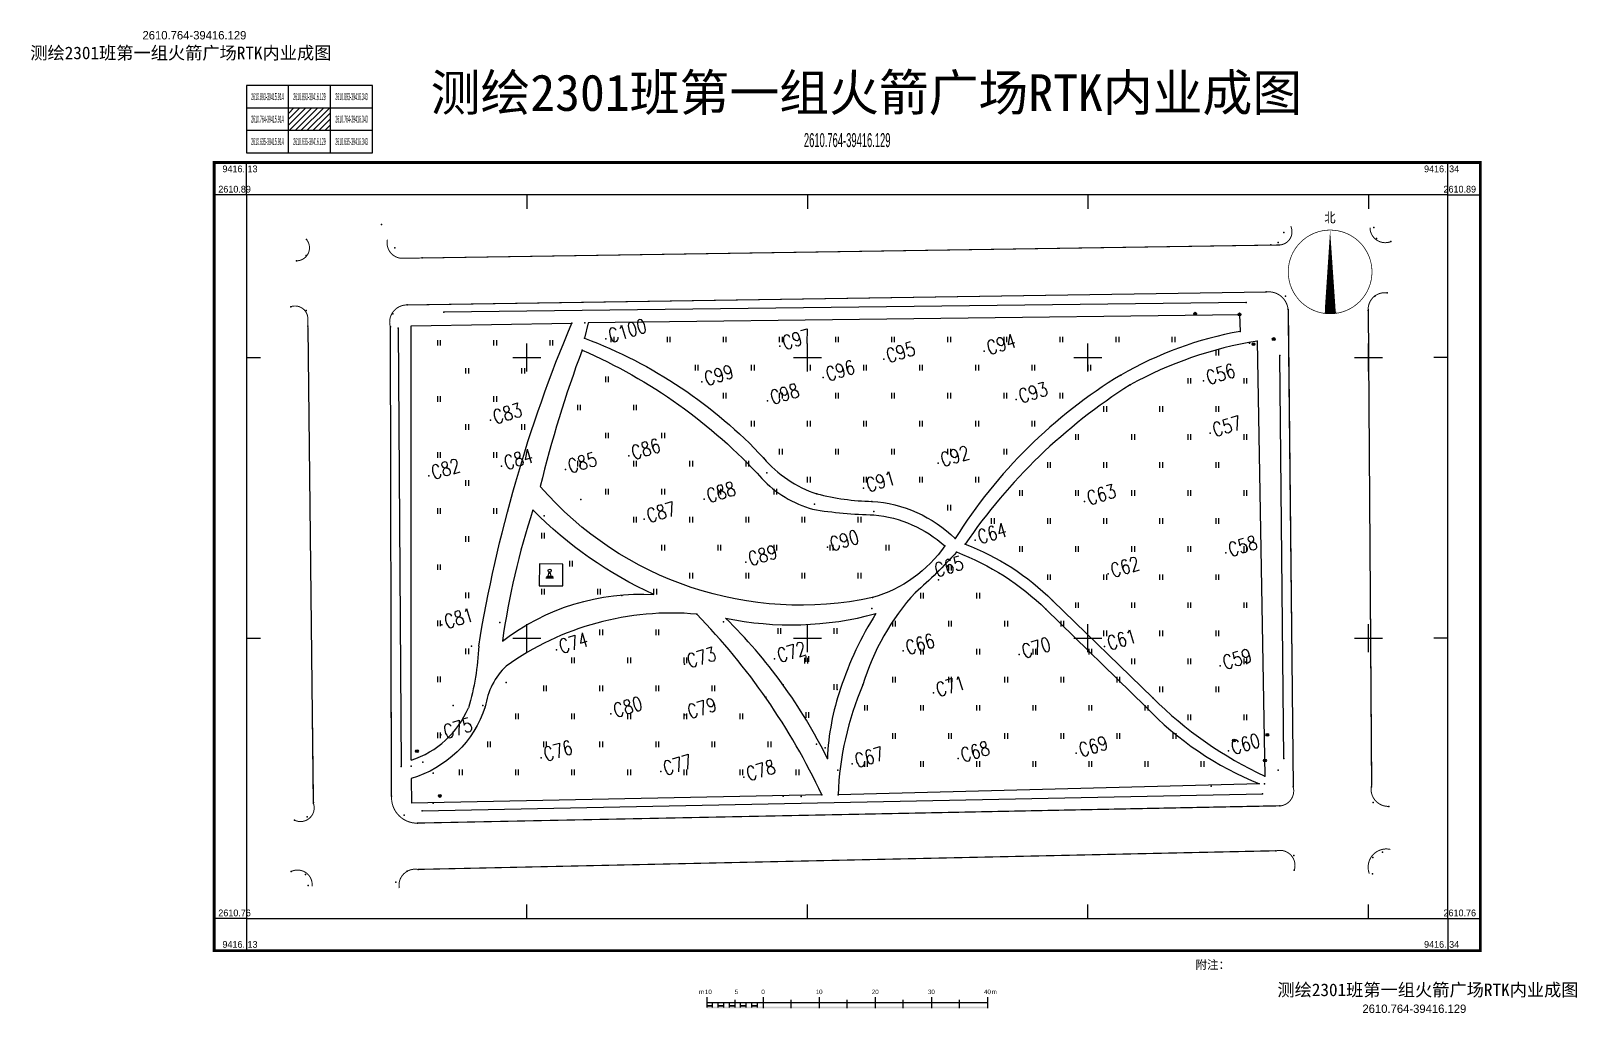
# Model space of a CAD drawing. Extents: x 39416090 to 39416366, y 2610747 to 2610923.
import ezdxf
from ezdxf.enums import TextEntityAlignment as Align

# ---------------------------------------------------------------- set-up
doc = ezdxf.new("R2010")
doc.units = 0
doc.header["$LTSCALE"] = 0.5
doc.header["$PDSIZE"] = 0.2
doc.layers.get('0').update_dxf_attribs({"linetype": 'CONTINUOUS'})
for name, color, linetype in [('DLDW', 11, 'CONTINUOUS'), ('DLSS', 4, 'CONTINUOUS'), ('TK', 7, 'CONTINUOUS'), ('ZBTZ', 3, 'CONTINUOUS'), ('ZDH', 1, 'CONTINUOUS')]:
    doc.layers.add(name, color=color, linetype=linetype)
doc.styles.add('HZ', font='rs.shx', dxfattribs={"width": 0.8, "bigfont": 'hztxt.shx'})
doc.styles.add('中等线体', font='')
doc.styles.add('细等线体', font='', dxfattribs={"width": 0.8})
doc.styles.add('长等线体', font='', dxfattribs={"width": 0.8})
doc.styles.add('黑体', font='simhei.ttf')
doc.styles.get('中等线体').set_extended_font_data('FZZhongDengXian-Z07S')
doc.styles.get('细等线体').set_extended_font_data('FZXiDengXian-Z06S')
doc.styles.get('长等线体').set_extended_font_data('FZXiDengXian-Z06S')
doc.linetypes.add('1137', pattern='A,0,-1e-09,[146,AAA.SHX,S=1,R=0,X=0,Y=0],-10', length=10)

# ---------------------------------------------------------------- blocks, each defined once
blk = doc.blocks.new('gc122')
blk.add_circle((0, 0), 0.5)
blk = doc.blocks.new('gc121')
for p, q in [((-0.5, 0), (-0.5, 2)), ((0.5, 0), (0.5, 2))]:
    blk.add_line(p, q)
blk = doc.blocks.new('gc107')
blk.add_hatch(color=256).paths.add_polyline_path([(-0.95, 0), (-0.95, 0.6), (0.95, 0.6), (0.95, 0)])
for points in [[(-1.35, 0), (1.35, 0)], [(-0.55, 0.6), (-0.2, 2)], [(0.55, 0.6), (0.2, 2)]]:
    blk.add_lwpolyline(points)
blk.add_lwpolyline([(-0.95, 0), (-0.95, 0.6), (0.95, 0.6), (0.95, 0)], close=True)
blk.add_circle((0, 2.55), 0.55)
blk = doc.blocks.new('actkf1{132B51C3-EC59-480B-BA9F4BD4803281ED}')
for p, q in [((22.5, 12), (0, 12)), ((0, 12), (0, 0)), ((7.5, 0), (7.5, 12)), ((15, 0), (15, 12)), ((22.5, 0), (22.5, 12)), ((0, 8), (22.5, 8)), ((0, 4), (22.5, 4)), ((0, 0), (22.5, 0))]:
    blk.add_line(p, q)
at = {"color": 0}
for p, q in [((7.5, 4.9), (10.6, 8)), ((7.5, 5.96), (9.54, 8)), ((7.5, 7.02), (8.48, 8)), ((7.66, 4), (11.66, 8)), ((8.73, 4), (12.73, 8)), ((9.79, 4), (13.79, 8)), ((10.85, 4), (14.85, 8)), ((11.91, 4), (15, 7.09)), ((12.97, 4), (15, 6.03)), ((14.03, 4), (15, 4.97))]:
    blk.add_line(p, q, dxfattribs=at)
blk = doc.blocks.new('aczbz')
for p, q in [((1.95, -14.21), (1.93, -14.28)), ((1.93, -14.28), (1.93, -14.64)), ((1.98, -14.64), (1.95, -14.21))]:
    blk.add_line(p, q)
blk.add_lwpolyline([(0, 14.8, 0, 3.8, 0), (0.03, -13.31, 3.8, 3.8, 0), (0.03, -14.25, 3.8, 3.8, 0)], format="xyseb")
at = {"const_width": 0.25}
blk.add_lwpolyline([(-14.88, 0, 1), (14.88, 0, 1)], format="xyb", close=True, dxfattribs=at)
at = {"const_width": 3.8}
blk.add_lwpolyline([(0.01, -14.21), (0.01, -14.69)], dxfattribs=at)
at = {"style": 'HZ'}
blk.add_text('北', height=4, dxfattribs=at).set_placement((-0.06, 19.36), align=Align.MIDDLE)

msp = doc.modelspace()

# ---------------------------------------------------------------- hatches: boundary and pattern name
at = {"layer": 'TK', "linetype": 'Continuous'}
h = msp.add_hatch(color=256, dxfattribs=at)
h.dxf.hatch_style = 1
h.paths.add_polyline_path([(39416211.74, 2610748.94), (39416210.74, 2610748.94), (39416210.74, 2610748.64), (39416211.74, 2610748.64)])
h = msp.add_hatch(color=256, dxfattribs=at)
h.dxf.hatch_style = 1
h.paths.add_polyline_path([(39416260.74, 2610748.64), (39416210.74, 2610748.64), (39416210.74, 2610748.34), (39416260.74, 2610748.34)])
h = msp.add_hatch(color=256, dxfattribs=at)
h.dxf.hatch_style = 1
h.paths.add_polyline_path([(39416213.74, 2610748.94), (39416212.74, 2610748.94), (39416212.74, 2610748.64), (39416213.74, 2610748.64)])
h = msp.add_hatch(color=256, dxfattribs=at)
h.dxf.hatch_style = 1
h.paths.add_polyline_path([(39416215.74, 2610748.94), (39416214.74, 2610748.94), (39416214.74, 2610748.64), (39416215.74, 2610748.64)])
h = msp.add_hatch(color=256, dxfattribs=at)
h.dxf.hatch_style = 1
h.paths.add_polyline_path([(39416217.74, 2610748.94), (39416216.74, 2610748.94), (39416216.74, 2610748.64), (39416217.74, 2610748.64)])
h = msp.add_hatch(color=256, dxfattribs=at)
h.dxf.hatch_style = 1
h.paths.add_polyline_path([(39416219.74, 2610748.94), (39416218.74, 2610748.94), (39416218.74, 2610748.64), (39416219.74, 2610748.64)])

# ---------------------------------------------------------------- linework, layer by layer
at = {"linetype": 'Continuous'}
for p in [(39416307.44, 2610866.89), (39416308.79, 2610867.27), (39416168.79, 2610812.92), (39416174.97, 2610806.44), (39416233.97, 2610805.14), (39416230.29, 2610795.43), (39416231.82, 2610794.75), (39416232.2, 2610792.89)]:
    msp.add_point(p, dxfattribs=at)
at = {"layer": 'DLDW', "linetype": 'Continuous', "flags": 128}
msp.add_lwpolyline([(39416180.91, 2610827.58), (39416180.86, 2610823.64), (39416185.04, 2610823.64), (39416185.04, 2610827.52)], close=True, dxfattribs=at)
at = {"layer": 'DLSS', "linetype": 'Continuous', "const_width": 0.175, "flags": 128}
for points, elevation in [([(39416153.78, 2610885.37), (39416153.78, 2610885.37, 0.450713), (39416156.25, 2610882.05), (39416312.84, 2610884.43, 0.524623), (39416314.81, 2610887.76)], 501.19), ([(39416137.58, 2610881.6, 0.638737), (39416139.34, 2610885.42)], 501.69), ([(39416328.93, 2610887.52, 0.525971), (39416332.65, 2610885.02)], 501.55), ([(39416332, 2610875.88, 0.48046), (39416328.61, 2610872.75), (39416329.19, 2610788.04, 0.485749), (39416332.26, 2610784.33)], 501.64), ([(39416137.24, 2610781.86, 0.65262), (39416140.62, 2610784.79), (39416139.6, 2610871.1, 0.541261), (39416136.54, 2610873.41)], 501.64), ([(39416315.42, 2610772.94, 0.598626), (39416312.17, 2610776.4), (39416159.27, 2610773.08, 0.526536), (39416155.89, 2610769.76)], 501.71), ([(39416332.57, 2610776.66, 0.599923), (39416328.81, 2610772.33)], 501.69), ([(39416140.35, 2610770.06, 0.595361), (39416136.63, 2610772.72)], 501.55)]:
    msp.add_lwpolyline(points, format="xyb", dxfattribs=dict(at, elevation=elevation))
at = {"layer": 'DLSS', "linetype": 'Continuous', "flags": 128}
for points, elevation in [([(39416159.97, 2610882.11), (39416312.84, 2610884.43)], 1002.51), ([(39416157.32, 2610873.73), (39416310.4, 2610876.04)], 501.28), ([(39416313.85, 2610875.31), (39416313.85, 2610875.31)], 501.8), ([(39416305.68, 2610872.05), (39416305.78, 2610869.02)], 501.58), ([(39416154.52, 2610786.14), (39416154.32, 2610869.83)], 501.19), ([(39416189.57, 2610870.52), (39416188.94, 2610867.79)], 501.5), ([(39416271.16, 2610819.5), (39416288.93, 2610802.12)], 501.68), ([(39416272.33, 2610821.06), (39416290.21, 2610803.71)], 501.68), ([(39416158.02, 2610789.3), (39416158.05, 2610784.88)], 501.27), ([(39416161.96, 2610790.35), (39416161.91, 2610790.28)], 501.49), ([(39416231.21, 2610786.39), (39416158.05, 2610784.88)], 501.3), ([(39416312.17, 2610776.4), (39416159.27, 2610773.08)], 501.71)]:
    msp.add_lwpolyline(points, dxfattribs=dict(at, elevation=elevation))
at = {"layer": 'DLSS', "linetype": 'Continuous', "const_width": 0.175, "flags": 128}
msp.add_lwpolyline([(39416314.32, 2610872.94), (39416315.24, 2610787.79, -0.472158), (39416312.83, 2610784.41), (39416159.17, 2610781.34, -0.437336), (39416154.52, 2610786.14), (39416154.31, 2610869.8, -0.509137), (39416157.32, 2610873.73), (39416310.4, 2610876.04, -0.425389), (39416314.32, 2610872.94)], format="xyb", dxfattribs=at)
at = {"layer": 'DLSS', "linetype": 'Continuous', "flags": 128}
for points in [[(39416305.65, 2610871.97), (39416189.57, 2610870.52)], [(39416314.32, 2610872.94), (39416315.24, 2610787.79)], [(39416328.61, 2610872.97), (39416329.19, 2610788.04)], [(39416140.62, 2610784.79), (39416139.63, 2610869.72)], [(39416158.02, 2610792.57), (39416158.02, 2610869.99), (39416186.64, 2610870.47)], [(39416308.79, 2610867.27), (39416310.2, 2610789.7)], [(39416309.22, 2610788.34), (39416234.11, 2610786.4)], [(39416312.83, 2610784.41), (39416159.17, 2610781.34)]]:
    msp.add_lwpolyline(points, dxfattribs=at)
for points in [[(39416170.06, 2610812.92, -0.058739), (39416186.64, 2610870.47)], [(39416232.2, 2610792.89, 0.084125), (39416214.05, 2610817.9)], [(39416170.06, 2610812.92, -0.060073), (39416168.22, 2610801.88)], [(39416174.95, 2610809.35, 0.1681), (39416171.23, 2610802.08)], [(39416234.57, 2610805.36, 0.072338), (39416232.2, 2610792.89)]]:
    msp.add_lwpolyline(points, format="xyb", dxfattribs=at)
for points, elevation in [([(39416305.78, 2610869.02, 0.085731), (39416284.5, 2610861.23)], 501.64), ([(39416188.94, 2610867.79, -0.115874), (39416220.84, 2610846.45, 0.13976), (39416230.32, 2610840.06, 0.058811), (39416240.15, 2610838.71)], 501.56), ([(39416308.79, 2610867.27, 0.086929), (39416286.16, 2610859.48)], 1003.31), ([(39416188.48, 2610865.67, 0.028434), (39416181.02, 2610841.37)], 501.59), ([(39416188.48, 2610865.67, -0.106838), (39416220.51, 2610842.8, 0.137418), (39416229.58, 2610837.31, 0.038688), (39416240.5, 2610836.31, -0.158265), (39416253.17, 2610830.77)], 501.59), ([(39416284.5, 2610861.23, 0.116555), (39416254.97, 2610832.07)], 501.69), ([(39416286.16, 2610859.48, 0.101458), (39416256.74, 2610831.06)], 501.67), ([(39416253.17, 2610830.77, -0.170511), (39416240.27, 2610821.55, -0.27307), (39416181.02, 2610841.37)], 501.82), ([(39416240.15, 2610838.71, -0.180909), (39416254.97, 2610832.07)], 501.75), ([(39416201.29, 2610822.11, -0.091395), (39416179.73, 2610837.18, 0.044962), (39416174.28, 2610813.81, -0.179488), (39416201.29, 2610822.11)], 501.52), ([(39416256.74, 2610831.06, -0.106615), (39416272.33, 2610821.06)], 501.81), ([(39416255.21, 2610829.68, -0.034104), (39416247.91, 2610822.47)], 501.8), ([(39416255.2, 2610829.69, -0.101791), (39416271.16, 2610819.5)], 501.81), ([(39416247.91, 2610822.47, 0.11352), (39416238.54, 2610805.99)], 501.78), ([(39416208.92, 2610818.6, 0.179289), (39416174.95, 2610809.35)], 501.49), ([(39416231.21, 2610786.39, 0.083721), (39416208.92, 2610818.6)], 501.5), ([(39416214.05, 2610817.9, 0.118382), (39416240.85, 2610818.7)], 501.49), ([(39416240.85, 2610818.7, 0.062465), (39416234.57, 2610805.36)], 501.74), ([(39416238.54, 2610805.99, 0.091564), (39416234.11, 2610786.4)], 501.58), ([(39416290.21, 2610803.71, 0.087043), (39416310.2, 2610789.7)], 501.6), ([(39416171.23, 2610802.08, -0.246069), (39416158.02, 2610789.3)], 501.3), ([(39416158.02, 2610792.57, 0.215447), (39416168.22, 2610801.88)], 501.11), ([(39416288.93, 2610802.12, 0.1066), (39416309.22, 2610788.34)], 501.6)]:
    msp.add_lwpolyline(points, format="xyb", dxfattribs=dict(at, elevation=elevation))
at = {"layer": 'TK', "linetype": 'Continuous'}
for p, q in [((39416128.64, 2610893.37), (39416128.64, 2610898.87)), ((39416342.83, 2610893.37), (39416342.83, 2610898.87)), ((39416128.64, 2610893.37), (39416123.14, 2610893.37)), ((39416178.64, 2610893.37), (39416178.64, 2610890.87)), ((39416228.64, 2610893.37), (39416228.64, 2610890.87)), ((39416278.64, 2610893.37), (39416278.64, 2610890.87)), ((39416328.64, 2610893.37), (39416328.64, 2610890.87)), ((39416342.83, 2610893.37), (39416348.33, 2610893.37)), ((39416178.64, 2610861.84), (39416178.64, 2610866.84)), ((39416228.64, 2610861.84), (39416228.64, 2610866.84)), ((39416278.64, 2610861.84), (39416278.64, 2610866.84)), ((39416328.64, 2610861.84), (39416328.64, 2610866.84)), ((39416128.64, 2610864.34), (39416131.14, 2610864.34)), ((39416176.14, 2610864.34), (39416181.14, 2610864.34)), ((39416226.14, 2610864.34), (39416231.14, 2610864.34)), ((39416276.14, 2610864.34), (39416281.14, 2610864.34)), ((39416326.14, 2610864.34), (39416331.14, 2610864.34)), ((39416342.83, 2610864.34), (39416340.33, 2610864.34)), ((39416178.64, 2610811.84), (39416178.64, 2610816.84)), ((39416228.64, 2610811.84), (39416228.64, 2610816.84)), ((39416278.64, 2610811.84), (39416278.64, 2610816.84)), ((39416328.64, 2610811.84), (39416328.64, 2610816.84)), ((39416128.64, 2610814.34), (39416131.14, 2610814.34)), ((39416176.14, 2610814.34), (39416181.14, 2610814.34)), ((39416226.14, 2610814.34), (39416231.14, 2610814.34)), ((39416276.14, 2610814.34), (39416281.14, 2610814.34)), ((39416326.14, 2610814.34), (39416331.14, 2610814.34)), ((39416342.83, 2610814.34), (39416340.33, 2610814.34)), ((39416178.64, 2610764.34), (39416178.64, 2610766.84)), ((39416228.64, 2610764.34), (39416228.64, 2610766.84)), ((39416278.64, 2610764.34), (39416278.64, 2610766.84)), ((39416328.64, 2610764.34), (39416328.64, 2610766.84)), ((39416128.64, 2610764.34), (39416123.14, 2610764.34)), ((39416128.64, 2610764.34), (39416128.64, 2610758.84)), ((39416342.83, 2610764.34), (39416348.33, 2610764.34)), ((39416342.83, 2610764.34), (39416342.83, 2610758.84)), ((39416210.74, 2610750.34), (39416210.74, 2610748.49)), ((39416220.74, 2610750.34), (39416220.74, 2610748.34)), ((39416230.74, 2610750.34), (39416230.74, 2610748.34)), ((39416240.74, 2610750.34), (39416240.74, 2610748.34)), ((39416250.74, 2610750.34), (39416250.74, 2610748.34)), ((39416260.74, 2610750.34), (39416260.74, 2610748.34)), ((39416210.74, 2610749.34), (39416260.74, 2610749.34)), ((39416211.74, 2610748.49), (39416211.74, 2610749.34)), ((39416212.74, 2610748.5), (39416212.74, 2610749.34)), ((39416213.74, 2610748.49), (39416213.74, 2610749.34)), ((39416214.74, 2610748.49), (39416214.74, 2610749.34)), ((39416215.74, 2610748.49), (39416215.74, 2610749.84)), ((39416216.74, 2610748.49), (39416216.74, 2610749.34)), ((39416217.74, 2610748.49), (39416217.74, 2610749.34)), ((39416218.74, 2610748.49), (39416218.74, 2610749.34)), ((39416219.74, 2610748.49), (39416219.74, 2610749.34)), ((39416225.74, 2610748.34), (39416225.74, 2610749.84)), ((39416235.74, 2610748.34), (39416235.74, 2610749.84)), ((39416245.74, 2610748.34), (39416245.74, 2610749.84)), ((39416255.74, 2610748.34), (39416255.74, 2610749.84))]:
    msp.add_line(p, q, dxfattribs=at)
at = {"layer": 'TK', "linetype": 'Continuous', "const_width": 0.5, "flags": 128}
msp.add_lwpolyline([(39416122.89, 2610758.59), (39416348.58, 2610758.59), (39416348.58, 2610899.12), (39416122.89, 2610899.12)], close=True, dxfattribs=at)
at = {"layer": 'TK', "linetype": 'Continuous', "flags": 128}
msp.add_lwpolyline([(39416128.64, 2610764.34), (39416342.83, 2610764.34), (39416342.83, 2610893.37), (39416128.64, 2610893.37)], close=True, dxfattribs=at)
at = {"layer": 'ZBTZ', "linetype": '1137', "flags": 128}
for points in [[(39416306.84, 2610874.14), (39416163.83, 2610872.46)], [(39416155.72, 2610869.61), (39416156.22, 2610791.42)], [(39416313.58, 2610792.88), (39416312.88, 2610864.7)], [(39416160, 2610783.54), (39416309.79, 2610786.56)]]:
    msp.add_lwpolyline(points, dxfattribs=at)
at = {"layer": 'ZDH', "linetype": 'Continuous'}
for p in [(39416152.71, 2610888.09, 501.19), (39416139.34, 2610885.42, 501.65), (39416313.59, 2610886.67, 501.54), (39416329.64, 2610887.52, 501.55), (39416330.1, 2610885.57, 501.55), (39416139.31, 2610882.54, 501.67), (39416155.08, 2610883.93, 501.2), (39416311.26, 2610884.43, 501.53), (39416312.56, 2610884.87, 501.54), (39416332.65, 2610885.02, 501.54), (39416137.58, 2610881.6, 501.69), (39416159.97, 2610882.11, 501.23), (39416306.84, 2610874.14, 501.83), (39416310.4, 2610876.04, 501.74), (39416313.85, 2610875.31, 501.8), (39416329.79, 2610875.29, 501.67), (39416332, 2610875.88, 501.64), (39416136.54, 2610873.41, 0.68), (39416139.3, 2610872.74, 0.07), (39416154.75, 2610872.13, 501.28), (39416157.32, 2610873.73, 501.28), (39416163.83, 2610872.46, 501.44), (39416297.77, 2610872.17, 501.78), (39416305.68, 2610872.05, 501.58), (39416314.32, 2610872.94, 501.81), (39416328.61, 2610872.75, 501.63), (39416139.61, 2610869.94), (39416154.31, 2610869.8), (39416155.72, 2610869.61, 501.39), (39416186.64, 2610870.47, 501.5), (39416188.98, 2610870.52, 501.5), (39416305.78, 2610869.02, 501.64), (39416188.94, 2610867.79, 501.56), (39416308.18, 2610866.75, 501.63), (39416311.77, 2610867.65, 501.65), (39416188.48, 2610865.67, 501.59), (39416312.88, 2610864.7, 501.69), (39416284.5, 2610861.23, 501.69), (39416286.16, 2610859.48, 501.67), (39416220.84, 2610846.45, 501.62), (39416221.4, 2610843.8, 501.69), (39416188.25, 2610839.04, 501.33), (39416229.92, 2610838.21, 501.69), (39416230.32, 2610840.06, 501.65), (39416240.15, 2610838.71, 501.75), (39416181.75, 2610836.16, 501.4), (39416240.5, 2610836.92, 501.82), (39416253.17, 2610830.77, 501.59), (39416254.97, 2610832.07, 501.83), (39416256.74, 2610831.06, 501.81), (39416255.21, 2610829.68, 501.8), (39416182.53, 2610825.91, 501.28), (39416195.56, 2610821.91, 501.52), (39416247.91, 2610822.47, 501.78), (39416240.14, 2610819.62, 501.74), (39416240.27, 2610821.55, 501.74), (39416271.16, 2610819.5, 501.75), (39416272.33, 2610821.06, 501.68), (39416173.84, 2610817.11, 501.25), (39416208.92, 2610818.6, 501.49), (39416213.68, 2610817.26, 501.49), (39416224.32, 2610806.03, 501.56), (39416238.54, 2610805.99, 501.58), (39416221.23, 2610803.79, 501.53), (39416290.21, 2610803.71, 501.6), (39416165.49, 2610802.3, 501.27), (39416170.81, 2610802.29, 501.29), (39416171.23, 2610802.08, 501.3), (39416288.93, 2610802.12, 501.73), (39416310.63, 2610797.08, 501.6), (39416159.05, 2610794.19, 501.37), (39416304.68, 2610796.07, 501.6), (39416156.22, 2610791.42, 501.13), (39416158.02, 2610791.48, 501.11), (39416160.08, 2610792.23, 501.19), (39416310.21, 2610792.52, 501.64), (39416313.58, 2610792.88, 501.72), (39416161.91, 2610790.28, 501.27), (39416234.05, 2610790.8, 501.53), (39416310.2, 2610789.7, 501.67), (39416312.54, 2610790.78, 501.67), (39416154.52, 2610786.14, 501.19), (39416163.11, 2610786.19, 501.43), (39416231.21, 2610786.39, 501.5), (39416234.11, 2610786.4, 501.47), (39416300.59, 2610787.96, 501.71), (39416309.79, 2610786.56, 501.74), (39416310.15, 2610788.37, 501.68), (39416315.24, 2610787.79, 501.65), (39416329.21, 2610787.82), (39416140.61, 2610785.01, 501.63), (39416160, 2610783.54, 501.29), (39416161.92, 2610784.88, 501.3), (39416312.83, 2610784.41, 501.54), (39416329.5, 2610785.01, 0.07), (39416332.26, 2610784.33, 0.68), (39416137.24, 2610781.86, 501.64), (39416139.45, 2610782.46, 501.67), (39416156.76, 2610782.79, 501.17), (39416159.17, 2610781.34, 501.23), (39416312.17, 2610776.4, 501.71), (39416315.34, 2610775.58, 501.71), (39416329.44, 2610775.21, 501.67), (39416331.18, 2610776.15, 501.69), (39416136.63, 2610772.72, 501.54), (39416139.18, 2610772.18, 501.55), (39416157.33, 2610772.78, 501.18), (39416159.27, 2610773.08, 501.3), (39416315.42, 2610772.94, 501.64), (39416329.4, 2610772.33, 501.65), (39416139.65, 2610770.23, 501.55), (39416155.27, 2610770.79, 501.17)]:
    msp.add_point(p, dxfattribs=at)
at = {"layer": 'ZDH', "color": 6, "linetype": 'Continuous'}
for p in [(39416192.73, 2610867.66, 541.42), (39416223.72, 2610866.39, 541.7), (39416242.24, 2610864.09, 542.29), (39416260.17, 2610865.51, 541.84), (39416231.48, 2610860.79, 541.83), (39416209.85, 2610860, 541.79), (39416299.28, 2610860.19, 541.98), (39416221.56, 2610856.65, 541.82), (39416265.87, 2610856.9, 542.15), (39416172.16, 2610853.17, 541.58), (39416300.41, 2610850.88, 541.95), (39416196.82, 2610846.82, 541.81), (39416174.11, 2610844.99, 541.62), (39416185.5, 2610844.39, 541.68), (39416251.93, 2610845.55, 542.16), (39416161.14, 2610843.27, 541.61), (39416238.66, 2610841.05, 542.08), (39416210.23, 2610839.12, 541.91), (39416278.03, 2610838.7, 541.95), (39416199.56, 2610835.56, 541.89), (39416232.2, 2610830.53, 541.96), (39416258.54, 2610831.79, 542.01), (39416217.66, 2610827.88, 541.94), (39416303.24, 2610829.52, 541.97), (39416252.02, 2610824.74, 542.01), (39416282.25, 2610825.8, 541.91), (39416163.48, 2610816.68, 541.67), (39416183.93, 2610812.25, 541.76), (39416222.81, 2610810.64, 541.87), (39416245.71, 2610812.04, 541.97), (39416266.42, 2610811.4, 541.96), (39416281.63, 2610812.84, 541.98), (39416206.75, 2610809.67, 541.8), (39416302.22, 2610809.4, 541.91), (39416251.13, 2610804.55, 541.88), (39416193.61, 2610800.84, 541.76), (39416206.82, 2610800.63, 541.81), (39416163.32, 2610797.06, 541.63), (39416303.71, 2610794.23, 541.99), (39416181.17, 2610793.01, 541.68), (39416236.64, 2610791.9, 541.85), (39416255.52, 2610792.87, 541.8), (39416276.58, 2610793.81, 541.85), (39416202.5, 2610790.52, 541.64), (39416217.32, 2610789.54, 541.8), (39416224.35, 2610786.14, 541.81), (39416227.53, 2610786.11, 541.84)]:
    msp.add_point(p, dxfattribs=at)

# ---------------------------------------------------------------- block references
at = {"layer": 'DLDW', "linetype": 'Continuous', "xscale": 0.5, "yscale": 0.5, "zscale": 0.5}
msp.add_blockref('gc107', (39416182.71, 2610825.09), dxfattribs=at)
at = {"layer": 'TK', "linetype": 'Continuous'}
msp.add_blockref('actkf1{132B51C3-EC59-480B-BA9F4BD4803281ED}', (39416128.64, 2610900.87), dxfattribs=at)
at = {"layer": 'TK', "linetype": 'Continuous', "xscale": 0.5015983302780118, "yscale": 0.5015983302780118, "zscale": 0.5015983302780118}
msp.add_blockref('aczbz', (39416321.82, 2610879.62), dxfattribs=at)
at = {"layer": 'ZBTZ', "linetype": 'Continuous', "xscale": 0.5, "yscale": 0.5, "zscale": 0.5}
for p in [(39416297.77, 2610872.17, 501.78), (39416305.68, 2610872.05, 501.58), (39416308.18, 2610866.75, 501.63), (39416311.77, 2610867.65, 501.65), (39416310.63, 2610797.08, 501.6), (39416159.05, 2610794.19, 501.37), (39416304.68, 2610796.07, 501.6), (39416310.21, 2610792.52, 501.64), (39416163.11, 2610786.19, 501.43)]:
    msp.add_blockref('gc122', p, dxfattribs=at)
at = {"layer": 'ZBTZ', "linetype": 'Continuous', "xscale": 0.5, "yscale": 0.5}
for p in [(39416163.02, 2610866.48), (39416173.02, 2610866.48), (39416183.02, 2610866.48), (39416193.94, 2610867.07), (39416203.94, 2610867.07), (39416213.94, 2610867.07), (39416223.94, 2610867.07), (39416233.94, 2610867.07), (39416243.94, 2610867.07), (39416253.94, 2610867.07), (39416263.94, 2610867.07), (39416273.94, 2610867.07), (39416283.94, 2610867.07), (39416293.94, 2610867.07), (39416208.94, 2610862.07), (39416218.94, 2610862.07), (39416228.94, 2610862.07), (39416238.94, 2610862.07), (39416248.94, 2610862.07), (39416258.94, 2610862.07), (39416268.94, 2610862.07), (39416278.94, 2610862.07), (39416301.74, 2610864.7), (39416168.02, 2610861.48), (39416178.02, 2610861.48), (39416192.96, 2610859.95), (39416296.74, 2610859.7), (39416306.74, 2610859.7), (39416213.94, 2610857.07), (39416223.94, 2610857.07), (39416233.94, 2610857.07), (39416243.94, 2610857.07), (39416253.94, 2610857.07), (39416263.94, 2610857.07), (39416273.94, 2610857.07), (39416163.02, 2610856.48), (39416173.02, 2610856.48), (39416187.96, 2610854.95), (39416197.96, 2610854.95), (39416281.74, 2610854.7), (39416291.74, 2610854.7), (39416301.74, 2610854.7), (39416168.02, 2610851.48), (39416178.02, 2610851.48), (39416218.94, 2610852.07), (39416228.94, 2610852.07), (39416238.94, 2610852.07), (39416248.94, 2610852.07), (39416258.94, 2610852.07), (39416268.94, 2610852.07), (39416192.96, 2610849.95), (39416202.96, 2610849.95), (39416276.74, 2610849.7), (39416286.74, 2610849.7), (39416296.74, 2610849.7), (39416306.74, 2610849.7), (39416163.02, 2610846.48), (39416173.02, 2610846.48), (39416223.94, 2610847.07), (39416233.94, 2610847.07), (39416243.94, 2610847.07), (39416253.94, 2610847.07), (39416263.94, 2610847.07), (39416187.96, 2610844.95), (39416197.96, 2610844.95), (39416207.96, 2610844.95), (39416217.96, 2610844.95), (39416271.74, 2610844.7), (39416281.74, 2610844.7), (39416291.74, 2610844.7), (39416301.74, 2610844.7), (39416168.02, 2610841.48), (39416228.94, 2610842.07), (39416238.94, 2610842.07), (39416248.94, 2610842.07), (39416258.94, 2610842.07), (39416192.96, 2610839.95), (39416202.96, 2610839.95), (39416212.96, 2610839.95), (39416222.96, 2610839.95), (39416266.74, 2610839.7), (39416276.74, 2610839.7), (39416286.74, 2610839.7), (39416296.74, 2610839.7), (39416306.74, 2610839.7), (39416163.02, 2610836.48), (39416173.02, 2610836.48), (39416197.96, 2610834.95), (39416207.96, 2610834.95), (39416217.96, 2610834.95), (39416227.96, 2610834.95), (39416237.96, 2610834.95), (39416253.94, 2610837.07), (39416261.74, 2610834.7), (39416271.74, 2610834.7), (39416281.74, 2610834.7), (39416291.74, 2610834.7), (39416301.74, 2610834.7), (39416181.54, 2610832.11), (39416168.02, 2610831.48), (39416202.96, 2610829.95), (39416212.96, 2610829.95), (39416222.96, 2610829.95), (39416232.96, 2610829.95), (39416242.96, 2610829.95), (39416266.74, 2610829.7), (39416276.74, 2610829.7), (39416286.74, 2610829.7), (39416296.74, 2610829.7), (39416306.74, 2610829.7), (39416163.02, 2610826.48), (39416186.54, 2610827.11), (39416254.11, 2610826.4), (39416207.96, 2610824.95), (39416217.96, 2610824.95), (39416227.96, 2610824.95), (39416237.96, 2610824.95), (39416271.74, 2610824.7), (39416281.74, 2610824.7), (39416291.74, 2610824.7), (39416301.74, 2610824.7), (39416168.02, 2610821.48), (39416181.54, 2610822.11), (39416191.54, 2610822.11), (39416201.54, 2610822.11), (39416249.11, 2610821.4), (39416259.11, 2610821.4), (39416276.74, 2610819.7), (39416286.74, 2610819.7), (39416296.74, 2610819.7), (39416306.74, 2610819.7), (39416163.02, 2610816.48), (39416244.11, 2610816.4), (39416254.11, 2610816.4), (39416264.11, 2610816.4), (39416274.11, 2610816.4), (39416191.91, 2610814.88), (39416201.91, 2610814.88), (39416223.68, 2610815.11), (39416233.68, 2610815.11), (39416281.74, 2610814.7), (39416291.74, 2610814.7), (39416301.74, 2610814.7), (39416168.02, 2610811.48), (39416186.91, 2610809.88), (39416196.91, 2610809.88), (39416206.91, 2610809.88), (39416228.46, 2610809.8), (39416228.68, 2610810.11), (39416249.11, 2610811.4), (39416259.11, 2610811.4), (39416269.11, 2610811.4), (39416279.11, 2610811.4), (39416286.74, 2610809.7), (39416296.74, 2610809.7), (39416306.74, 2610809.7), (39416163.02, 2610806.48), (39416181.91, 2610804.88), (39416191.91, 2610804.88), (39416201.91, 2610804.88), (39416211.91, 2610804.88), (39416233.68, 2610805.11), (39416244.11, 2610806.4), (39416254.11, 2610806.4), (39416264.11, 2610806.4), (39416274.11, 2610806.4), (39416284.11, 2610806.4), (39416291.74, 2610804.7), (39416301.74, 2610804.7), (39416239.11, 2610801.4), (39416249.11, 2610801.4), (39416259.11, 2610801.4), (39416269.11, 2610801.4), (39416279.11, 2610801.4), (39416289.11, 2610801.4), (39416176.91, 2610799.88), (39416186.91, 2610799.88), (39416196.91, 2610799.88), (39416206.91, 2610799.88), (39416216.91, 2610799.88), (39416228.68, 2610800.11), (39416296.74, 2610799.7), (39416306.74, 2610799.7), (39416163.02, 2610796.48), (39416244.11, 2610796.4), (39416254.11, 2610796.4), (39416264.11, 2610796.4), (39416274.11, 2610796.4), (39416284.11, 2610796.4), (39416294.11, 2610796.4), (39416171.91, 2610794.88), (39416181.91, 2610794.88), (39416191.91, 2610794.88), (39416201.91, 2610794.88), (39416211.91, 2610794.88), (39416221.91, 2610794.88), (39416239.11, 2610791.4), (39416249.11, 2610791.4), (39416259.11, 2610791.4), (39416269.11, 2610791.4), (39416279.11, 2610791.4), (39416289.11, 2610791.4), (39416299.11, 2610791.4), (39416166.91, 2610789.88), (39416176.91, 2610789.88), (39416186.91, 2610789.88), (39416196.91, 2610789.88), (39416206.91, 2610789.88), (39416216.91, 2610789.88), (39416226.91, 2610789.88)]:
    msp.add_blockref('gc121', p, dxfattribs=at)

# ---------------------------------------------------------------- texts
at = {"layer": 'TK', "linetype": 'Continuous', "style": '中等线体'}
msp.add_text('2610.764-39416.129', height=1.5, dxfattribs=at).set_placement((39416128.64, 2610920.62), align=Align.BOTTOM_RIGHT)
at = {"layer": 'TK', "linetype": 'Continuous', "style": '黑体'}
for height, p in [(2.25, (39416116.96, 2610916.87)), (6.5115, (39416239.16, 2610906.38))]:
    msp.add_text('测绘2301班第一组火箭广场RTK内业成图', height=height, dxfattribs=at).set_placement(p, align=Align.BOTTOM_CENTER)
at = {"layer": 'TK', "linetype": 'Continuous', "style": '细等线体', "width": 0.3}
for s, p in [('2610.893-39415.914', (39416132.39, 2610910.87)), ('2610.893-39416.129', (39416139.89, 2610910.87)), ('2610.893-39416.343', (39416147.39, 2610910.87)), ('2610.764-39415.914', (39416132.39, 2610906.87)), ('2610.764-39416.343', (39416147.39, 2610906.87)), ('2610.635-39415.914', (39416132.39, 2610902.87)), ('2610.635-39416.129', (39416139.89, 2610902.87)), ('2610.635-39416.343', (39416147.39, 2610902.87))]:
    msp.add_text(s, height=1.25, dxfattribs=at).set_placement(p, align=Align.MIDDLE)
at = {"layer": 'TK', "linetype": 'Continuous', "style": '长等线体', "width": 0.5}
msp.add_text('2610.764-39416.129', height=2.5, dxfattribs=at).set_placement((39416235.74, 2610901.87), align=Align.CENTER)
at = {"layer": 'TK', "linetype": 'Continuous', "style": '中等线体'}
for s, height, p in [('9416.', 1.2, (39416128.39, 2610897.99)), ('9416.', 1.2, (39416342.58, 2610897.99)), ('2610.89', 1.2, (39416347.83, 2610894.37)), ('2610.76', 1.2, (39416347.83, 2610765.34)), ('9416.', 1.2, (39416128.39, 2610759.72)), ('9416.', 1.2, (39416342.58, 2610759.72)), ('m', 0.8, (39416210.24, 2610751.26))]:
    msp.add_text(s, height=height, dxfattribs=at).set_placement(p, align=Align.MIDDLE_RIGHT)
for s, height, p in [('13', 1.2, (39416128.84, 2610897.99)), ('34', 1.2, (39416343.03, 2610897.99)), ('2610.89', 1.2, (39416123.64, 2610894.37)), ('2610.76', 1.2, (39416123.64, 2610765.34)), ('13', 1.2, (39416128.84, 2610759.72)), ('34', 1.2, (39416343.03, 2610759.72)), ('m', 0.8, (39416261.49, 2610751.26))]:
    msp.add_text(s, height=height, dxfattribs=at).set_placement(p, align=Align.MIDDLE_LEFT)
at = {"layer": 'TK', "linetype": 'Continuous'}
for s, style, p in [('附注： ', '细等线体', (39416297.83, 2610756.84)), ('2610.764-39416.129', '中等线体', (39416327.58, 2610749))]:
    msp.add_text(s, height=1.5, dxfattribs=dict(at, style=style)).set_placement(p, align=Align.TOP_LEFT)
at = {"layer": 'TK', "linetype": 'Continuous', "style": '黑体'}
msp.add_text('测绘2301班第一组火箭广场RTK内业成图', height=2.25, dxfattribs=at).set_placement((39416339.26, 2610752.75), align=Align.TOP_CENTER)
at = {"layer": 'TK', "linetype": 'Continuous', "style": '中等线体'}
for s, p in [('10', (39416210.99, 2610751.26)), ('5', (39416215.99, 2610751.26)), ('0', (39416220.74, 2610751.26)), ('10', (39416230.74, 2610751.26)), ('20', (39416240.74, 2610751.26)), ('30', (39416250.74, 2610751.26)), ('40', (39416260.74, 2610751.26))]:
    msp.add_text(s, height=0.8, dxfattribs=at).set_placement(p, align=Align.MIDDLE)
at = {"layer": 'ZDH', "color": 6, "linetype": 'Continuous', "style": 'HZ', "width": 0.8}
for s, p in [('C100', (39416193.6, 2610866.95, 541.42)), ('C97', (39416224.59, 2610865.67, 541.7)), ('C94', (39416261.04, 2610864.79, 541.84)), ('C95', (39416243.11, 2610863.37, 542.29)), ('C96', (39416232.35, 2610860.08, 541.83)), ('C56', (39416300.15, 2610859.47, 541.98)), ('C99', (39416210.71, 2610859.28, 541.79)), ('C98', (39416222.43, 2610855.93, 541.82)), ('C93', (39416266.74, 2610856.18, 542.15)), ('C83', (39416173.03, 2610852.45, 541.58)), ('C57', (39416301.28, 2610850.17, 541.95)), ('C86', (39416197.69, 2610846.1, 541.81)), ('C84', (39416174.98, 2610844.27, 541.62)), ('C85', (39416186.37, 2610843.67, 541.68)), ('C92', (39416252.79, 2610844.83, 542.16)), ('C82', (39416162.01, 2610842.56, 541.61)), ('C91', (39416239.53, 2610840.33, 542.08)), ('C88', (39416211.1, 2610838.41, 541.91)), ('C63', (39416278.9, 2610837.99, 541.95)), ('C87', (39416200.42, 2610834.85, 541.89)), ('C90', (39416233.07, 2610829.81, 541.96)), ('C64', (39416259.41, 2610831.07, 542.01)), ('C89', (39416218.52, 2610827.16, 541.94)), ('C58', (39416304.1, 2610828.8, 541.97)), ('C65', (39416251.72, 2610825.16, 542.01)), ('C62', (39416283.11, 2610825.08, 541.91)), ('C81', (39416164.35, 2610815.96, 541.67)), ('C74', (39416184.8, 2610811.53, 541.76)), ('C72', (39416223.68, 2610809.92, 541.87)), ('C66', (39416246.58, 2610811.32, 541.97)), ('C70', (39416267.28, 2610810.68, 541.96)), ('C61', (39416282.5, 2610812.12, 541.98)), ('C73', (39416207.61, 2610808.96, 541.8)), ('C59', (39416303.09, 2610808.68, 541.91)), ('C71', (39416252, 2610803.83, 541.88)), ('C80', (39416194.48, 2610800.12, 541.76)), ('C79', (39416207.69, 2610799.92, 541.81)), ('C75', (39416164.19, 2610796.34, 541.63)), ('C60', (39416304.58, 2610793.51, 541.99)), ('C76', (39416182.04, 2610792.29, 541.68)), ('C67', (39416237.51, 2610791.18, 541.85)), ('C68', (39416256.39, 2610792.15, 541.8)), ('C69', (39416277.45, 2610793.09, 541.85)), ('C77', (39416203.36, 2610789.81, 541.64)), ('C78', (39416218.19, 2610788.82, 541.8))]:
    msp.add_text(s, height=2.5, rotation=16.7401, dxfattribs=at).set_placement(p)

doc.saveas('drawing.dxf')
